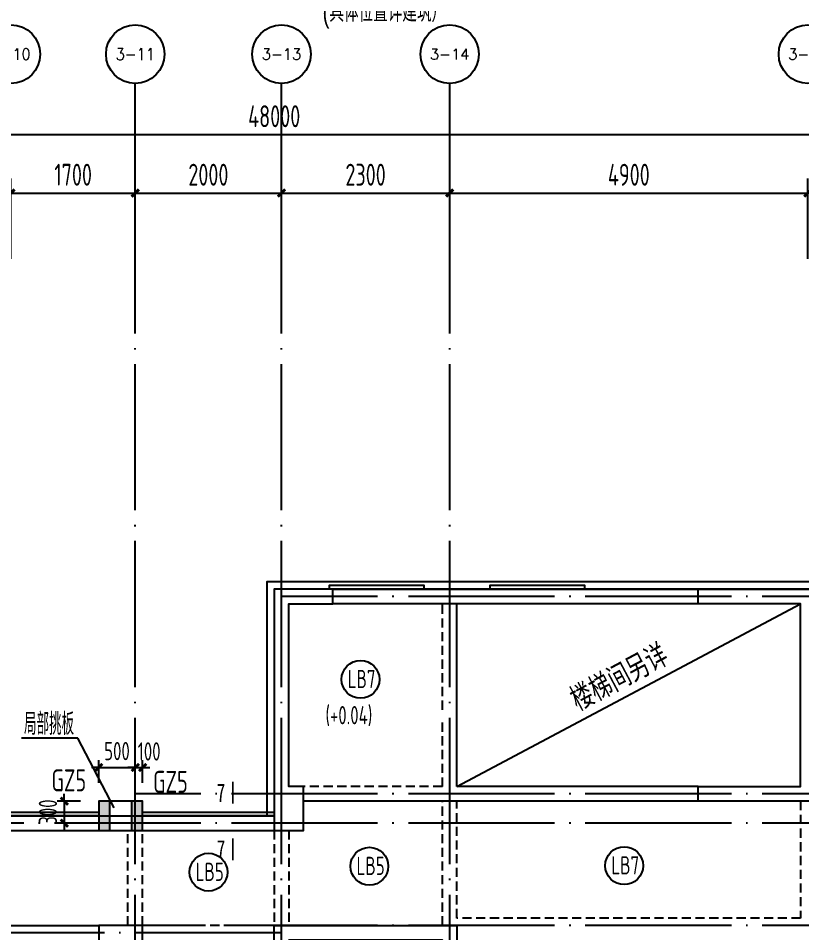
# Model space of a CAD drawing. Extents: x -173820 to 521180, y -715739 to 158231.
# Drawn here: x 15255 to 25970, y 21781 to 34292 of the extents above; entities that cross this region are included whole.
import ezdxf
from ezdxf.enums import TextEntityAlignment as Align

# ---------------------------------------------------------------- set-up
doc = ezdxf.new("R2010")
doc.units = 0
doc.header["$LTSCALE"] = 1000
for name, pattern in [('CONTINOUS', [0]), ('DOTE', [2.42, 2, -0.2, 0.02, -0.2]), ('HIDDEN2', [0.1875, 0.125, -0.0625])]:
    doc.linetypes.add(name, pattern=pattern)
for name, color, linetype in [('A-外装饰线脚', 7, 'Continuous'), ('A-线脚看线', 9, 'Continuous'), ('AXIS', 1, 'DOTE'), ('AXIS_TEXT', 7, 'Continuous'), ('DIM', 3, 'Continuous'), ('DIM1', 3, 'Continuous'), ('JG1', 3, 'Continuous'), ('填充', 8, 'Continuous'), ('墙', 6, 'Continuous'), ('挑板', 3, 'Continuous'), ('柱', 2, 'Continuous'), ('梁', 4, 'HIDDEN2'), ('模板线', 3, 'Continuous'), ('洞口', 5, 'Continuous'), ('钢筋_文字', 7, 'Continuous'), ('钢筋长度标注', 7, 'Continuous')]:
    doc.layers.add(name, color=color, linetype=linetype)
doc.styles.add('_TCH_AXIS', font='COMPLEX', dxfattribs={"bigfont": 'GBCBIG'})
doc.styles.add('COMPLEX', font='COMPLEX')
doc.styles.add('TEXTDIM', font='njadri_romans1.shx', dxfattribs={"width": 0.7, "bigfont": 'njadri_fhztxt.shx'})
doc.styles.add('TEXTSTEEL', font='njadri_tssdeng.shx', dxfattribs={"width": 0.7, "bigfont": 'njadri_tssdchn.shx'})
doc.styles.add('TSSD_BOLD', font='tssdeng2.shx', dxfattribs={"width": 0.7, "height": 250, "bigfont": 'CHINA.shx'})
doc.styles.add('TSSD_Dimension', font='tssdeng.shx', dxfattribs={"width": 0.7, "bigfont": 'Hztxt.shx'})
doc.styles.add('zzt', font='tssdeng.shx', dxfattribs={"width": 0.7, "height": 300, "bigfont": 'tssdchn.shx'})
doc.styles.add('钢筋', font='tssdeng.shx', dxfattribs={"width": 0.7, "height": 250, "bigfont": 'tssdchn.shx'})
doc.styles.add('黑体', font='simhei.ttf', dxfattribs={"width": 0.8})
doc.dimstyles.new('DIM100', dxfattribs={"dimtxt": 300, "dimasz": 1, "dimexe": 250, "dimexo": 0, "dimgap": 150, "dimtad": 1, "dimdec": 0, "dimzin": 0, "dimdsep": 46, "dimtxsty": 'TEXTDIM', "dimblk": 'DI', "dimcen": 0, "dimclrt": 7, "dimadec": 0, "dimazin": 0, "dimtfac": 1, "dimtdec": 0, "dimtix": 1, "dimtmove": 2, "dimatfit": 3, "dimldrblk": 'DI', "dimfxl": 0, "dimtolj": 1, "dimtzin": 0, "dimarcsym": 0})
doc.dimstyles.new('DIM_1_100', dxfattribs={"dimtxt": 300, "dimasz": 100, "dimexe": 200, "dimexo": 50, "dimgap": 100, "dimtad": 1, "dimdec": 0, "dimzin": 0, "dimdsep": 46, "dimtxsty": 'zzt', "dimblk": 'ARCHTICK', "dimcen": 0, "dimclrt": 7, "dimadec": 0, "dimazin": 0, "dimtfac": 1, "dimtdec": 0, "dimtix": 1, "dimtmove": 2, "dimatfit": 0, "dimldrblk": 'ARCHTICK', "dimfxl": 0, "dimtolj": 1, "dimarcsym": 0})
doc.dimstyles.new('TSSD_100_100', dxfattribs={"dimtxt": 250, "dimasz": 100, "dimexe": 100, "dimexo": 250, "dimgap": 100, "dimtad": 1, "dimdec": 0, "dimzin": 0, "dimdsep": 46, "dimtxsty": 'TSSD_Dimension', "dimblk": 'ARCHTICK', "dimcen": 0, "dimdle": 100, "dimclrd": 3, "dimclre": 3, "dimclrt": 7, "dimadec": 0, "dimazin": 0, "dimtfac": 1, "dimtdec": 0, "dimtix": 1, "dimtmove": 2, "dimatfit": 3, "dimfxl": 0, "dimtolj": 1, "dimtzin": 0, "dimarcsym": 0})

# ---------------------------------------------------------------- blocks, each defined once
blk = doc.blocks.new('_ArchTick')
at = {"color": 4, "linetype": 'ByBlock', "const_width": 0.4}
blk.add_lwpolyline([(-0.5, -0.5), (0.5, 0.5)], dxfattribs=at)
blk = doc.blocks.new('*D1921')
at = {"layer": 'Defpoints', "color": 0}
for p in [(16355, 23581), (15885, 23281), (16355, 23281)]:
    blk.add_point(p, dxfattribs=at)
at = {"layer": 'DIM', "color": 3, "lineweight": -2}
for p, q in [((15885, 23581), (15885, 23681)), ((16105, 23581), (15785, 23581)), ((15885, 23581), (15885, 23281)), ((16105, 23281), (15785, 23281)), ((15885, 23281), (15885, 23181))]:
    blk.add_line(p, q, dxfattribs=at)
at = {"layer": 'DIM', "color": 3, "lineweight": -2, "xscale": 100, "yscale": 100, "zscale": 100}
for p, rotation in [((15885, 23581), 270), ((15885, 23281), 90)]:
    blk.add_blockref('_ArchTick', p, dxfattribs=dict(at, rotation=rotation))
at = {"layer": 'DIM', "color": 7, "insert": (15660, 23431), "char_height": 250, "attachment_point": 5, "rotation": 90, "style": 'TSSD_Dimension'}
blk.add_mtext('\\A1;300', dxfattribs=at)
blk = doc.blocks.new('*D1922')
at = {"layer": 'Defpoints', "color": 0}
for p in [(16855, 24041), (16355, 23581), (16855, 23581)]:
    blk.add_point(p, dxfattribs=at)
at = {"layer": 'DIM', "color": 3, "lineweight": -2}
for p, q in [((16355, 24041), (16255, 24041)), ((16355, 23831), (16355, 24141)), ((16355, 24041), (16855, 24041)), ((16855, 23831), (16855, 24141)), ((16855, 24041), (16955, 24041))]:
    blk.add_line(p, q, dxfattribs=at)
at = {"layer": 'DIM', "color": 3, "lineweight": -2, "xscale": 100, "yscale": 100, "zscale": 100}
blk.add_blockref('_ArchTick', (16355, 24041), dxfattribs=at)
at = {"layer": 'DIM', "color": 3, "lineweight": -2, "xscale": 100, "yscale": 100, "zscale": 100, "rotation": 180}
blk.add_blockref('_ArchTick', (16855, 24041), dxfattribs=at)
at = {"layer": 'DIM', "color": 7, "insert": (16605, 24266), "char_height": 250, "attachment_point": 5, "style": 'TSSD_Dimension'}
blk.add_mtext('\\A1;500', dxfattribs=at)
blk = doc.blocks.new('*D1923')
at = {"layer": 'Defpoints', "color": 0}
for p in [(16955, 24041), (16855, 23581), (16955, 23581)]:
    blk.add_point(p, dxfattribs=at)
at = {"layer": 'DIM', "color": 3, "lineweight": -2}
for p, q in [((16855, 24041), (16755, 24041)), ((16855, 23831), (16855, 24141)), ((16855, 24041), (16955, 24041)), ((16955, 23831), (16955, 24141)), ((16955, 24041), (17055, 24041))]:
    blk.add_line(p, q, dxfattribs=at)
at = {"layer": 'DIM', "color": 3, "lineweight": -2, "xscale": 100, "yscale": 100, "zscale": 100}
blk.add_blockref('_ArchTick', (16855, 24041), dxfattribs=at)
at = {"layer": 'DIM', "color": 3, "lineweight": -2, "xscale": 100, "yscale": 100, "zscale": 100, "rotation": 180}
blk.add_blockref('_ArchTick', (16955, 24041), dxfattribs=at)
at = {"layer": 'DIM', "color": 7, "insert": (17045, 24261), "char_height": 250, "attachment_point": 5, "style": 'TSSD_Dimension'}
blk.add_mtext('\\A1;100', dxfattribs=at)
blk = doc.blocks.new('$1709312')
at = {"layer": '模板线', "color": 4, "const_width": 22.7}
for points in [[(223, 1076), (223, 774)], [(223, 302), (223, 0)]]:
    blk.add_lwpolyline(points, dxfattribs=at)
at = {"layer": '模板线', "color": 0, "style": '黑体', "width": 0.7}
for p in [(63, 925), (63, 151)]:
    blk.add_text('7', height=252, dxfattribs=at).set_placement(p, align=Align.MIDDLE_CENTER)
blk = doc.blocks.new('*D419')
at = {"layer": 'Defpoints', "color": 0}
for p in [(22100, 22821), (20400, 21871), (22100, 21871)]:
    blk.add_point(p, dxfattribs=at)
at = {"layer": 'DIM1', "color": 0, "lineweight": -2}
for p, q in [((20400, 21921), (20400, 23021)), ((22100, 21921), (22100, 23021)), ((20400, 22821), (22100, 22821))]:
    blk.add_line(p, q, dxfattribs=at)
at = {"layer": 'DIM1', "color": 0, "lineweight": -2, "xscale": 100, "yscale": 100, "zscale": 100, "rotation": 180}
blk.add_blockref('_ArchTick', (20400, 22821), dxfattribs=at)
at = {"layer": 'DIM1', "color": 0, "lineweight": -2, "xscale": 100, "yscale": 100, "zscale": 100}
blk.add_blockref('_ArchTick', (22100, 22821), dxfattribs=at)
at = {"layer": 'DIM1', "color": 7, "insert": (21250, 23071), "char_height": 300, "attachment_point": 5, "style": 'zzt'}
blk.add_mtext('\\A1;1700', dxfattribs=at)
blk = doc.blocks.new('*D420')
at = {"layer": 'Defpoints', "color": 0}
for p in [(24100, 22821), (22100, 21871), (24100, 21871)]:
    blk.add_point(p, dxfattribs=at)
at = {"layer": 'DIM1', "color": 0, "lineweight": -2}
for p, q in [((22100, 21921), (22100, 23021)), ((24100, 21921), (24100, 23021)), ((22100, 22821), (24100, 22821))]:
    blk.add_line(p, q, dxfattribs=at)
at = {"layer": 'DIM1', "color": 0, "lineweight": -2, "xscale": 100, "yscale": 100, "zscale": 100, "rotation": 180}
blk.add_blockref('_ArchTick', (22100, 22821), dxfattribs=at)
at = {"layer": 'DIM1', "color": 0, "lineweight": -2, "xscale": 100, "yscale": 100, "zscale": 100}
blk.add_blockref('_ArchTick', (24100, 22821), dxfattribs=at)
at = {"layer": 'DIM1', "color": 7, "insert": (23100, 23071), "char_height": 300, "attachment_point": 5, "style": 'zzt'}
blk.add_mtext('\\A1;2000', dxfattribs=at)
blk = doc.blocks.new('*D421')
at = {"layer": 'Defpoints', "color": 0}
for p in [(26400, 22821), (24100, 21871), (26400, 21871)]:
    blk.add_point(p, dxfattribs=at)
at = {"layer": 'DIM1', "color": 0, "lineweight": -2}
for p, q in [((24100, 21921), (24100, 23021)), ((26400, 21921), (26400, 23021)), ((24100, 22821), (26400, 22821))]:
    blk.add_line(p, q, dxfattribs=at)
at = {"layer": 'DIM1', "color": 0, "lineweight": -2, "xscale": 100, "yscale": 100, "zscale": 100, "rotation": 180}
blk.add_blockref('_ArchTick', (24100, 22821), dxfattribs=at)
at = {"layer": 'DIM1', "color": 0, "lineweight": -2, "xscale": 100, "yscale": 100, "zscale": 100}
blk.add_blockref('_ArchTick', (26400, 22821), dxfattribs=at)
at = {"layer": 'DIM1', "color": 7, "insert": (25250, 23071), "char_height": 300, "attachment_point": 5, "style": 'zzt'}
blk.add_mtext('\\A1;2300', dxfattribs=at)
blk = doc.blocks.new('*D422')
at = {"layer": 'Defpoints', "color": 0}
for p in [(31300, 22821), (26400, 21871), (31300, 21871)]:
    blk.add_point(p, dxfattribs=at)
at = {"layer": 'DIM1', "color": 0, "lineweight": -2}
for p, q in [((26400, 21921), (26400, 23021)), ((31300, 21921), (31300, 23021)), ((26400, 22821), (31300, 22821))]:
    blk.add_line(p, q, dxfattribs=at)
at = {"layer": 'DIM1', "color": 0, "lineweight": -2, "xscale": 100, "yscale": 100, "zscale": 100, "rotation": 180}
blk.add_blockref('_ArchTick', (26400, 22821), dxfattribs=at)
at = {"layer": 'DIM1', "color": 0, "lineweight": -2, "xscale": 100, "yscale": 100, "zscale": 100}
blk.add_blockref('_ArchTick', (31300, 22821), dxfattribs=at)
at = {"layer": 'DIM1', "color": 7, "insert": (28850, 23071), "char_height": 300, "attachment_point": 5, "style": 'zzt'}
blk.add_mtext('\\A1;4900', dxfattribs=at)
blk = doc.blocks.new('*D429')
at = {"layer": 'Defpoints', "color": 0}
for p in [(48000, 23621), (0, 21871), (48000, 21871)]:
    blk.add_point(p, dxfattribs=at)
at = {"layer": 'DIM1', "color": 0, "lineweight": -2}
for p, q in [((0, 21921), (0, 23821)), ((48000, 21921), (48000, 23821)), ((0, 23621), (48000, 23621))]:
    blk.add_line(p, q, dxfattribs=at)
at = {"layer": 'DIM1', "color": 0, "lineweight": -2, "xscale": 100, "yscale": 100, "zscale": 100, "rotation": 180}
blk.add_blockref('_ArchTick', (0, 23621), dxfattribs=at)
at = {"layer": 'DIM1', "color": 0, "lineweight": -2, "xscale": 100, "yscale": 100, "zscale": 100}
blk.add_blockref('_ArchTick', (48000, 23621), dxfattribs=at)
at = {"layer": 'DIM1', "color": 7, "insert": (24000, 23871), "char_height": 300, "attachment_point": 5, "style": 'zzt'}
blk.add_mtext('\\A1;48000', dxfattribs=at)
blk = doc.blocks.new('_AXISO')
at = {"color": 3}
blk.add_circle((0, 0), 0.5, dxfattribs=at)
at = {"layer": 'AXIS_TEXT', "color": 3, "style": 'COMPLEX', "width": 1.041667}
blk.add_attdef('A', text='', height=0.56, dxfattribs=at).set_placement((-0.25, -0.28), (0.25, -0.28), align=Align.FIT)
blk = doc.blocks.new('$1466424')
at = {"layer": '钢筋_文字'}
for centre in [(25281, 17870, 0), (25402, 15313, 0), (28887, 15321, 0), (23201, 15232, 0)]:
    blk.add_circle(centre, 259, dxfattribs=at)
at = {"layer": '钢筋_文字', "style": 'TSSD_BOLD', "width": 0.7}
for s, p in [('LB7', (25106, 17750, 0)), ('LB5', (25227, 15193, 0)), ('LB7', (28712, 15201, 0)), ('LB5', (23026, 15112, 0))]:
    blk.add_text(s, height=250, dxfattribs=at).set_placement(p)
at = {"layer": '钢筋_文字', "color": 7, "linetype": 'Continuous', "style": '钢筋', "width": 0.7}
blk.add_text('(+0.04)', height=250, dxfattribs=at).set_placement((24801, 17255, 0))
blk = doc.blocks.new('$133032')
at = {"layer": '挑板'}
blk.add_lwpolyline([(45800, 22000), (35700, 22000), (35700, 19200), (24100, 19200), (24100, 16100), (22300, 16100), (22300, 16300), (21700, 16300), (21700, 16100), (11800, 16100)], dxfattribs=at)
blk = doc.blocks.new('$184590')
at = {"layer": '柱'}
blk.add_hatch(color=8, dxfattribs=at).paths.add_polyline_path([(0, 400), (0, 0), (150, 0), (150, 400)])
at = {"layer": '柱', "color": 3, "elevation": 0}
blk.add_lwpolyline([(0, 400), (0, 0), (150, 0), (150, 400)], close=True, dxfattribs=at)
blk = doc.blocks.new('$1222607')
at = {"layer": '柱'}
for p in [(21700, 15900, 0), (22150, 15900, 0)]:
    blk.add_blockref('$184590', p, dxfattribs=at)
blk = doc.blocks.new('$1413619')
at = {"layer": 'A-线脚看线', "color": 5, "elevation": 0}
for points in [[(26200, 19150), (26200, 19200), (24900, 19200), (24900, 19150)], [(28400, 19150), (28400, 19200), (27100, 19200), (27100, 19150)], [(11850, 16100), (21750, 16100)], [(22350, 16100), (24150, 16100)]]:
    blk.add_lwpolyline(points, dxfattribs=at)
blk = doc.blocks.new('DI')
at = {"color": 3, "const_width": 30}
blk.add_lwpolyline([(-71, -71), (71, 71)], dxfattribs=at)
blk = doc.blocks.new('*D2229')
at = {"layer": 'Defpoints', "color": 0, "linetype": 'Continuous'}
for p in [(3161, 6140), (4202, 6140), (3161, 2500)]:
    blk.add_point(p, dxfattribs=at)
at = {"layer": 'JG1', "color": 0, "linetype": 'Continuous', "lineweight": -2}
for p, q in [((3161, 6140), (4452, 6140)), ((4202, 2501), (4202, 6139)), ((3161, 2500), (4452, 2500))]:
    blk.add_line(p, q, dxfattribs=at)
for p, rotation in [((4202, 6140), 90), ((4202, 2500), 270)]:
    blk.add_blockref('DI', p, dxfattribs=dict(at, rotation=rotation))
at = {"layer": 'JG1', "color": 7, "linetype": 'Continuous', "insert": (3902, 4320), "char_height": 300, "attachment_point": 5, "rotation": 90, "style": 'TEXTDIM'}
blk.add_mtext('\\A1;910', dxfattribs=at)
blk = doc.blocks.new('*D2230')
at = {"layer": 'Defpoints', "color": 0, "linetype": 'Continuous'}
for p in [(3161, 6460), (4202, 6460), (3161, 6140)]:
    blk.add_point(p, dxfattribs=at)
at = {"layer": 'JG1', "color": 0, "linetype": 'Continuous', "lineweight": -2}
for p, q in [((3161, 6460), (4452, 6460)), ((4202, 6461), (4202, 6462)), ((4202, 6140), (4202, 6460)), ((3161, 6140), (4452, 6140)), ((4202, 6139), (4202, 6138))]:
    blk.add_line(p, q, dxfattribs=at)
for p, rotation in [((4202, 6460), 270), ((4202, 6140), 90)]:
    blk.add_blockref('DI', p, dxfattribs=dict(at, rotation=rotation))
at = {"layer": 'JG1', "color": 7, "linetype": 'Continuous', "insert": (3902, 6300), "char_height": 300, "attachment_point": 5, "rotation": 90, "style": 'TEXTDIM'}
blk.add_mtext('\\A1;80', dxfattribs=at)
blk = doc.blocks.new('*D2231')
at = {"layer": 'Defpoints', "color": 0, "linetype": 'Continuous'}
for p in [(2938, 7052), (2138, 6656), (2938, 6656)]:
    blk.add_point(p, dxfattribs=at)
at = {"layer": 'JG1', "color": 0, "linetype": 'Continuous', "lineweight": -2}
for p, q in [((2138, 6656), (2138, 7302)), ((2938, 6656), (2938, 7302)), ((2139, 7052), (2937, 7052))]:
    blk.add_line(p, q, dxfattribs=at)
at = {"layer": 'JG1', "color": 0, "linetype": 'Continuous', "lineweight": -2, "rotation": 180}
blk.add_blockref('DI', (2138, 7052), dxfattribs=at)
at = {"layer": 'JG1', "color": 0, "linetype": 'Continuous', "lineweight": -2}
blk.add_blockref('DI', (2938, 7052), dxfattribs=at)
at = {"layer": 'JG1', "color": 7, "linetype": 'Continuous', "insert": (2538, 7352), "char_height": 300, "attachment_point": 5, "style": 'TEXTDIM'}
blk.add_mtext('\\A1;200', dxfattribs=at)
blk = doc.blocks.new('*D2232')
at = {"layer": 'Defpoints', "color": 0, "linetype": 'Continuous'}
for p in [(3138, 7052), (2938, 6656), (3138, 6656, 0)]:
    blk.add_point(p, dxfattribs=at)
at = {"layer": 'JG1', "color": 0, "linetype": 'Continuous', "lineweight": -2}
for p, q in [((2938, 6656), (2938, 7302)), ((3138, 6656), (3138, 7302)), ((2937, 7052), (2936, 7052)), ((2938, 7052), (3138, 7052)), ((3139, 7052), (3140, 7052))]:
    blk.add_line(p, q, dxfattribs=at)
blk.add_blockref('DI', (2938, 7052), dxfattribs=at)
at = {"layer": 'JG1', "color": 0, "linetype": 'Continuous', "lineweight": -2, "rotation": 180}
blk.add_blockref('DI', (3138, 7052), dxfattribs=at)
at = {"layer": 'JG1', "color": 7, "linetype": 'Continuous', "insert": (3038, 7352), "char_height": 300, "attachment_point": 5, "style": 'TEXTDIM'}
blk.add_mtext('\\A1;50', dxfattribs=at)
blk = doc.blocks.new('$1783196')
at = {"layer": 'AXIS'}
for p, q in [((27334.9, 14788.3), (27334.9, 27859.5)), ((29334.9, 14788.4), (29334.9, 27859.5)), ((31634.9, 14788.4), (31634.9, 27859.5)), ((54849.9, 23288.3), (29334.9, 23288.3)), ((54849.9, 20588.3), (27334.9, 20588.3)), ((54849.9, 20188.3), (4360, 20188.3)), ((54849.9, 18788.3), (27334.9, 18788.3)), ((29334.9, 18688.3), (4360, 18688.3))]:
    blk.add_line(p, q, dxfattribs=at)
at = {"layer": 'DIM1'}
for p, q in [((27334.9, 27859.5), (27334.9, 30309.5)), ((29334.9, 27859.5), (29334.9, 30309.5)), ((31634.9, 27859.5), (31634.9, 30309.5))]:
    blk.add_line(p, q, dxfattribs=at)
ref = blk.add_blockref('_AXISO', (25634.9, 30709.5), dxfattribs=dict(at, xscale=800, yscale=800, zscale=800))
ref.add_attrib('A', '3-10', dxfattribs={"layer": 'AXIS_TEXT', "height": 152.88, "style": '_TCH_AXIS'}).set_placement((25365.5, 30633.1), (25904.2, 30633.1), align=Align.FIT)
ref = blk.add_blockref('_AXISO', (27334.9, 30709.5), dxfattribs=dict(at, xscale=800, yscale=800, zscale=800))
ref.add_attrib('A', '3-11', dxfattribs={"layer": 'AXIS_TEXT', "height": 163.05, "style": '_TCH_AXIS'}).set_placement((27067, 30628), (27602.7, 30628), align=Align.FIT)
ref = blk.add_blockref('_AXISO', (29334.9, 30709.5), dxfattribs=dict(at, xscale=800, yscale=800, zscale=800))
ref.add_attrib('A', '3-13', dxfattribs={"layer": 'AXIS_TEXT', "height": 152.88, "style": '_TCH_AXIS'}).set_placement((29065.5, 30633.1), (29604.2, 30633.1), align=Align.FIT)
ref = blk.add_blockref('_AXISO', (31634.9, 30709.5), dxfattribs=dict(at, xscale=800, yscale=800, zscale=800))
ref.add_attrib('A', '3-14', dxfattribs={"layer": 'AXIS_TEXT', "height": 149.15, "style": '_TCH_AXIS'}).set_placement((31365, 30634.9), (31904.7, 30634.9), align=Align.FIT)
ref = blk.add_blockref('_AXISO', (36534.9, 30709.5), dxfattribs=dict(at, xscale=800, yscale=800, zscale=800))
ref.add_attrib('A', '3-18', dxfattribs={"layer": 'AXIS_TEXT', "height": 152.88, "style": '_TCH_AXIS'}).set_placement((36265.5, 30633.1), (36804.2, 30633.1), align=Align.FIT)
for p1, p2, distance, picture, middle in [((5234.9, 27859.5), (53234.9, 27859.5), 1750, '*D429', (29234.9, 29859.5)), ((25634.9, 27859.5), (27334.9, 27859.5), 950, '*D419', (26484.9, 29059.5)), ((27334.9, 27859.5), (29334.9, 27859.5), 950, '*D420', (28334.9, 29059.5)), ((29334.9, 27859.5), (31634.9, 27859.5), 950, '*D421', (30484.9, 29059.5)), ((31634.9, 27859.5), (36534.9, 27859.5), 950, '*D422', (34084.9, 29059.5))]:
    dim = blk.add_aligned_dim(p1=p1, p2=p2, distance=distance, dimstyle='DIM_1_100', dxfattribs=at)
    dim.commit()
    dim.dimension.update_dxf_attribs({"geometry": picture, "text_midpoint": middle, "insert": (5234.9, 5988.3)})
blk = doc.blocks.new('$120710')
at = {"layer": '模板线'}
h = blk.add_hatch(dxfattribs=at)
h.set_pattern_fill('ANSI31', color=8, scale=30, style=0)
h.set_pattern_definition([(45, (191217.69, 52573.16), (-67.35192, 67.35192), [])])
h.paths.add_polyline_path([(2938.1, 6140.3), (2138.1, 6140.3), (2138.1, 3660.3), (2938.1, 3660.3)])
at = {"layer": 'JG1', "linetype": 'Continuous'}
for p, q in [((3138.1, 6460.3, 0), (2138.1, 6460.3, 0)), ((2138.1, 6460.3, 0), (2138.1, 3660.3, 0)), ((3138.1, 6140.3, 0), (3138.1, 6460.3, 0)), ((3138.1, 6140.3, 0), (2138.1, 6140.3, 0)), ((2938.1, 3660.3, 0), (2938.1, 6140.3, 0)), ((2138.1, 3660.3, 0), (2938.1, 3660.3, 0))]:
    blk.add_line(p, q, dxfattribs=at)
at = {"layer": 'JG1', "color": 6, "linetype": 'Continuous'}
blk.add_lwpolyline([(2188.2, 6214.1), (2188.2, 6399.4), (3082.3, 6399.4), (3082.3, 6214.1)], dxfattribs=at)
at = {"layer": 'JG1', "const_width": 50}
for points in [[(2269.9, 6344.7, -1), (2219.9, 6344.7, -1)], [(2681.4, 6344.7, -1), (2631.4, 6344.7, -1)], [(3049.5, 6344.7, -1), (2999.5, 6344.7, -1)]]:
    blk.add_lwpolyline(points, format="xyb", close=True, dxfattribs=at)
at = {"layer": 'JG1', "linetype": 'Continuous', "elevation": 0}
for points in [[(2138.1, 2500.3), (2138.1, 3660.3)], [(2938.1, 2500.3), (2938.1, 3660.3)], [(1049.7, 2020.3), (2138.1, 2020.3), (2138.1, 860.3), (2938.1, 860.3), (2938.1, 2500.3)], [(2138.1, 2500.3), (2138.1, 2500.3), (1049.7, 2500.3)]]:
    blk.add_lwpolyline(points, dxfattribs=at)
at = {"layer": 'JG1'}
blk.add_lwpolyline([(779.7, 2770.3), (1049.7, 2500.3), (1319.7, 2770.3), (148.3, 2770.3)], dxfattribs=at)
at = {"layer": 'JG1', "linetype": 'Continuous'}
blk.add_lwpolyline([(1049.7, 2691.1), (1049.7, 2341.1), (1269.7, 2271.1), (829.7, 2151.1), (1049.7, 2081.1), (1049.7, 1731.1)], dxfattribs=at)
at = {"layer": '模板线'}
for p, q in [((3049.5, 6344.7), (960.2, 6344.7)), ((2138.1, 2667.6, 0), (2938.1, 2667.6, 0)), ((2424.5, 1385.5), (1683, 1385.5))]:
    blk.add_line(p, q, dxfattribs=at)
at = {"layer": '模板线', "linetype": 'HIDDEN2'}
for p, q in [((2138.1, 860.3, 0), (2938.1, 2667.6, 0)), ((2138.1, 2667.6, 0), (2938.1, 860.3, 0))]:
    blk.add_line(p, q, dxfattribs=at)
at = {"layer": '模板线', "color": 3, "elevation": -307942.8}
blk.add_lwpolyline([(2275.3, 134.8, 31.2, 31.2, 0), (2957.5, 134.8, 0, 0, 0)], format="xyseb", dxfattribs=at)
at = {"layer": 'JG1', "linetype": 'ByBlock', "ltscale": 0.2, "style": 'TEXTSTEEL', "width": 0.7}
for s, p in [('%%1326@200', (946.4, 6409.4)), ('3%%1328', (1247.7, 6051.3)), ('楼层结构标高', (-9.9, 2833.5)), ('梁', (1717.5, 1419.7)), ('(窗台详图）', (2958.5, 205.3)), ('(具体位置详建筑）', (1792.5, -274.6))]:
    blk.add_text(s, height=300, dxfattribs=at).set_placement(p)
at = {"layer": '模板线', "color": 3, "style": '黑体', "width": 0.7}
blk.add_text('5-5', height=250, dxfattribs=at).set_placement((2450.5, 253.9, -307942.8))
at = {"layer": 'JG1', "linetype": 'Continuous'}
for base, p1, p2, picture, middle in [((2938.1, 7052.3), (2138.1, 6656.3), (2938.1, 6656.3), '*D2231', (2538.1, 7352.3)), ((3138.1, 7052.3), (2938.1, 6656.3), (3138.1, 6656.3, 0), '*D2232', (3038.1, 7352.3))]:
    dim = blk.add_linear_dim(base=base, p1=p1, p2=p2, dimstyle='DIM100', override={"dimlfac": 0.25}, dxfattribs=at)
    dim.commit()
    dim.dimension.update_dxf_attribs({"geometry": picture, "text_midpoint": middle})
for p1, p2, picture, middle in [((3161.5, 6140.3), (3161.5, 6460.3), '*D2230', (3901.8, 6300.3)), ((3161.5, 2500.3), (3161.5, 6140.3), '*D2229', (3901.8, 4320.3))]:
    dim = blk.add_aligned_dim(p1=p1, p2=p2, distance=-1040.4, dimstyle='DIM100', override={"dimlfac": 0.25}, dxfattribs=at)
    dim.commit()
    dim.dimension.update_dxf_attribs({"geometry": picture, "text_midpoint": middle})

msp = doc.modelspace()

# ---------------------------------------------------------------- linework, layer by layer
at = {"layer": 'A-外装饰线脚', "color": 23, "elevation": 0}
msp.add_lwpolyline([(35805.3, 7180.8), (39955.3, 7180.8), (39955.3, 7280.8), (42955.3, 7280.8), (42955.3, 7880.8), (43655.3, 7880.8), (43655.3, 14580.8), (42955.3, 14580.8), (42955.3, 17880.8), (38755.3, 17880.8), (38755.3, 18580.8), (41655.3, 18580.8), (41655.3, 22080.8), (41255.3, 22080.8), (41255.3, 28480.8), (40555.3, 28480.8), (40555.3, 29380.8), (30255.3, 29380.8), (30255.3, 26580.8), (18655.3, 26580.8), (18655.3, 23380.8)], dxfattribs=at)
at = {"layer": 'JG1'}
for p, q in [((16068.1, 24441.1, 0), (15298.4, 24441.1, 0)), ((16565.9, 23487.5, 0), (16068.1, 24441.1, 0))]:
    msp.add_line(p, q, dxfattribs=at)
at = {"layer": '墙', "elevation": 0}
for points in [[(18755.3, 23180.8), (19155.3, 23180.8), (19155.3, 23780.8), (18955.3, 23780.8), (18955.3, 26280.8), (19555.3, 26280.8), (19555.3, 26480.8), (18755.3, 26480.8), (18755.3, 23580.8)], [(24555.3, 26480.8), (26155.3, 26480.8), (26155.3, 23580.8), (24555.3, 23580.8), (24555.3, 23780.8), (25955.3, 23780.8), (25955.3, 26280.8), (24555.3, 26280.8)], [(16355.3, 21480.8), (16955.3, 21480.8), (16955.3, 21880.8), (16355.3, 21880.8)], [(18755.3, 21180.8), (18755.3, 21880.8), (21255.3, 21880.8), (21255.3, 19380.8), (18755.3, 19380.8), (18755.3, 20080.8), (18955.3, 20080.8), (18955.3, 19580.8), (21055.3, 19580.8), (21055.3, 21680.8), (18955.3, 21680.8), (18955.3, 21180.8)]]:
    msp.add_lwpolyline(points, close=True, dxfattribs=at)
at = {"layer": '梁', "linetype": 'Continuous'}
for p, q in [((19555.3, 26480.8, 0), (24555.3, 26480.8, 0)), ((24555.3, 26280.8, 0), (19555.3, 26280.8, 0)), ((21255.3, 23780.8, 0), (21255.3, 26280.8, 0)), ((24555.3, 23780.8, 0), (21255.3, 23780.8, 0)), ((24555.3, 23580.8, 0), (19155.3, 23580.8, 0)), ((6455.3, 23380.8, 0), (18755.3, 23380.8, 0)), ((6455.3, 23180.8, 0), (18755.3, 23180.8, 0)), ((6455.3, 21880.8, 0), (16355.3, 21880.8, 0))]:
    msp.add_line(p, q, dxfattribs=at)
at = {"layer": '梁'}
for p, q in [((21055.3, 24830.8, 0), (21055.3, 26280.8, 0)), ((21055.3, 23780.8, 0), (21055.3, 24680.8, 0)), ((21055.3, 23780.8, 0), (19155.3, 23780.8, 0)), ((21055.3, 21880.8, 0), (21055.3, 23580.8, 0)), ((21255.3, 21980.8, 0), (21255.3, 23580.8, 0)), ((25955.3, 23580.8, 0), (25955.3, 21980.8, 0)), ((16755.3, 21880.8, 0), (16755.3, 23180.8, 0)), ((16955.3, 21880.8, 0), (16955.3, 23180.8, 0)), ((18755.3, 23180.8, 0), (18755.3, 21880.8, 0)), ((18955.3, 23180.8, 0), (18955.3, 21880.8, 0)), ((25955.3, 21980.8, 0), (21255.3, 21980.8, 0)), ((18755.3, 21880.8, 0), (16955.3, 21880.8, 0))]:
    msp.add_line(p, q, dxfattribs=at)
at = {"layer": '洞口', "color": 5}
msp.add_line((21255.3, 23780.9, 0), (25955.3, 26280.9, 0), dxfattribs=at)

# ---------------------------------------------------------------- block references
at = {"layer": '填充', "linetype": 'Continuous'}
msp.add_blockref('$1783196', (-10479.5, 3092.5, 0), dxfattribs=at)
at = {"layer": '挑板'}
for name, p in [('$1413619', (-5394.7, 7330.8)), ('$133032', (-5344.7, 7280.8, 0))]:
    msp.add_blockref(name, p, dxfattribs=at)
at = {"layer": '柱'}
msp.add_blockref('$1222607', (-5344.7, 7280.8, 0), dxfattribs=at)
at = {"layer": '模板线'}
for name, p in [('$120710', (17624.3, 34517.2, 0)), ('$1709312', (17964.5, 22772.2, 0))]:
    msp.add_blockref(name, p, dxfattribs=at)
at = {"layer": '钢筋长度标注'}
msp.add_blockref('$1466424', (-5344.7, 7377.1, 0), dxfattribs=at)

# ---------------------------------------------------------------- texts
at = {"layer": '模板线', "style": 'zzt', "width": 0.6}
msp.add_text('局部挑板', height=300, dxfattribs=at).set_placement((15333.7, 24487.8, 0))
at = {"layer": '模板线', "color": 7, "linetype": 'CONTINOUS', "style": 'zzt', "width": 0.7}
for p in [(15709.3, 23715.3, 0), (17099.3, 23695.3, 0)]:
    msp.add_text('GZ5', height=300, dxfattribs=at).set_placement(p)
at = {"layer": '洞口', "color": 5, "style": '黑体', "width": 0.7}
msp.add_text('楼梯间另详', height=300, rotation=28.00924, dxfattribs=at).set_placement((23581.8, 25075, 0), align=Align.BOTTOM_CENTER)

# ---------------------------------------------------------------- dimensions: what is measured, and where the dimension line sits
at = {"layer": 'DIM'}
dim = msp.add_linear_dim(base=(16855.3, 24040.8, 0), p1=(16355.3, 23580.8, 0), p2=(16855.3, 23580.8, 0), dimstyle='TSSD_100_100', dxfattribs=at)
dim.commit()
dim.dimension.update_dxf_attribs({"geometry": '*D1922', "text_midpoint": (16605.3, 24265.8, 0)})
dim = msp.add_linear_dim(base=(16955.3, 24040.8, 0), p1=(16855.3, 23580.8, 0), p2=(16955.3, 23580.8, 0), dimstyle='TSSD_100_100', dxfattribs=at)
dim.commit()
dim.dimension.update_dxf_attribs({"geometry": '*D1923', "text_midpoint": (17045.3, 24260.8, 0), "dimtype": 160})
dim = msp.add_linear_dim(base=(15885.3, 23280.8, 0), p1=(16355.3, 23580.8, 0), p2=(16355.3, 23280.8, 0), angle=90, dimstyle='TSSD_100_100', dxfattribs=at)
dim.commit()
dim.dimension.update_dxf_attribs({"geometry": '*D1921', "text_midpoint": (15660.3, 23430.8, 0)})

doc.saveas('drawing.dxf')
